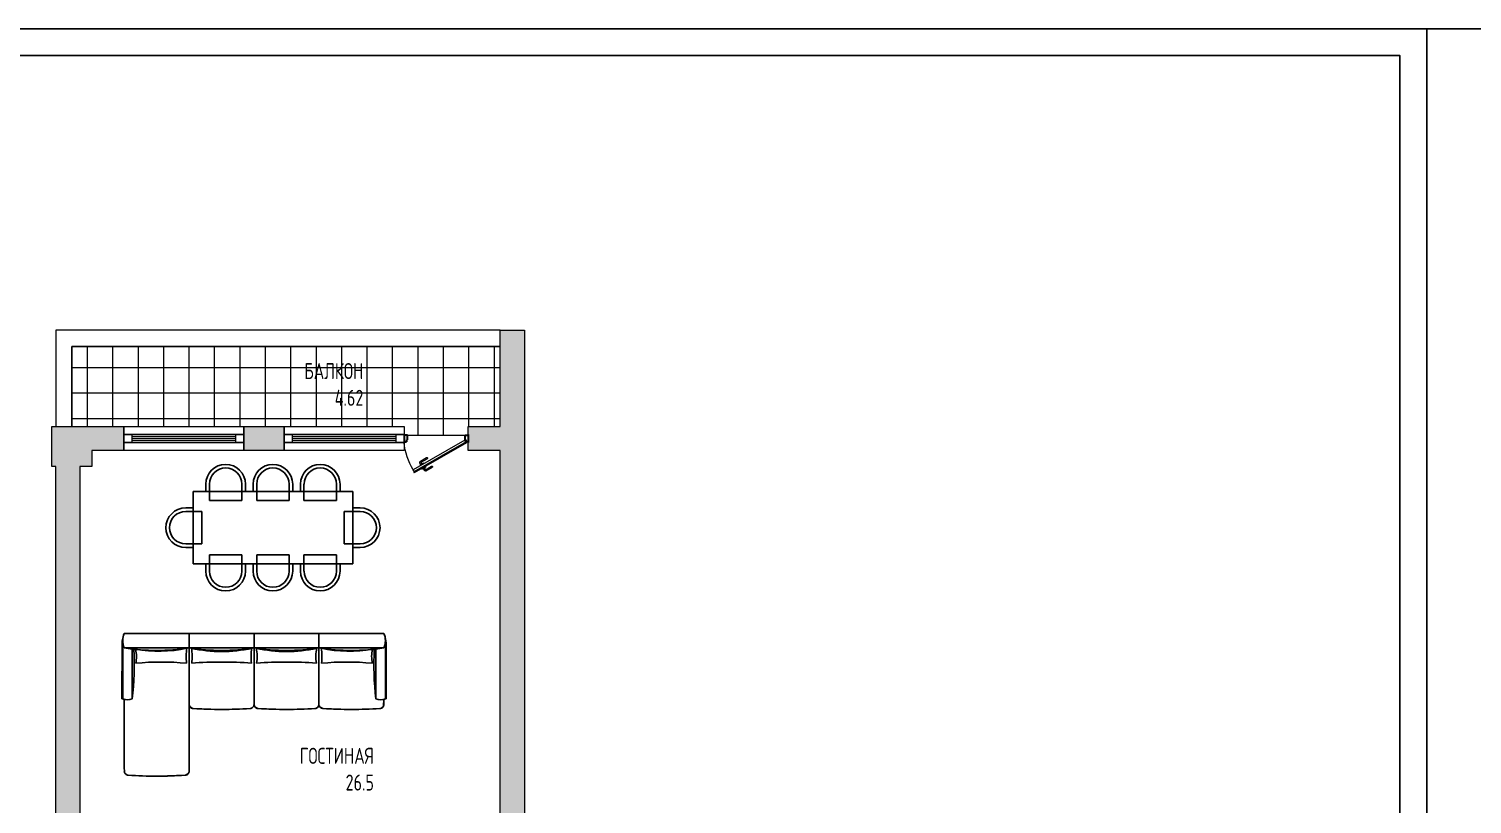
# Model space of a CAD drawing. Header units: millimetres. Extents: x -7516 to 14738, y -3327 to 3625.
# Drawn here: x 3337.7 to 3608, y 3479.7 to 3624.8 of the extents above; entities that cross this region are included whole.
import ezdxf

# ---------------------------------------------------------------- set-up
doc = ezdxf.new("R2010")
doc.units = ezdxf.units.MM
doc.header["$LTSCALE"] = 1.5
for name, color, linetype in [('кафель', 9, 'Continuous'), ('МЕБЕЛЬ ОСНОВ', 7, 'Continuous'), ('Основные тонкие', 7, 'Continuous')]:
    doc.layers.add(name, color=color, linetype=linetype)
for name, color, linetype, lineweight in [('новый план', 6, 'Continuous', 30), ('ОКОННЫЕ ПРОЕМЫ', 20, 'Continuous', 30), ('ОКОШКИ', 130, 'Continuous', 30), ('СТЕНЫ', 30, 'Continuous', 30)]:
    doc.layers.add(name, color=color, linetype=linetype, lineweight=lineweight)
doc.styles.add('style1', font='txt.shx', dxfattribs={"width": 0.7, "height": 2.5})

# ---------------------------------------------------------------- blocks, each defined once
blk = doc.blocks.new('дв.внутренние')
at = {"color": 7}
for p, q in [((3645.724, 2613.176), (3645.724, 2612.676)), ((3645.924, 2613.127), (3645.724, 2613.127)), ((3645.724, 2613.127), (3645.724, 2612.725)), ((3645.724, 2612.725), (3645.873, 2612.725)), ((3645.873, 2612.852), (3645.873, 2612.725)), ((3645.874, 2612.852), (3645.924, 2612.852)), ((3645.924, 2612.852), (3645.924, 2613.127)), ((3649.524, 2612.849), (3649.524, 2613.127)), ((3649.574, 2612.849), (3649.524, 2612.849)), ((3649.525, 2613.127), (3649.725, 2613.127)), ((3649.575, 2612.849), (3649.575, 2612.725)), ((3649.724, 2612.725), (3649.575, 2612.725)), ((3649.724, 2613.176), (3649.724, 2612.676)), ((3649.724, 2613.127), (3649.724, 2612.725))]:
    blk.add_line(p, q, dxfattribs=at)
at = {"color": 7, "lineweight": 9}
for p, q in [((3645.832, 2612.665), (3645.866, 2612.725)), ((3645.832, 2612.665), (3649.097, 2610.78)), ((3645.866, 2612.725), (3649.131, 2610.84)), ((3645.874, 2612.72), (3645.94, 2612.834)), ((3645.94, 2612.834), (3649.162, 2610.974)), ((3648.368, 2610.91), (3647.983, 2611.132)), ((3648.403, 2610.981), (3648.023, 2611.2)), ((3648.674, 2611.451), (3648.294, 2611.67)), ((3648.718, 2611.517), (3648.333, 2611.739)), ((3648.365, 2611.171), (3648.377, 2611.192)), ((3648.619, 2611.025), (3648.365, 2611.171)), ((3648.475, 2611.105), (3648.403, 2610.981)), ((3648.543, 2611.065), (3648.469, 2610.937)), ((3648.478, 2611.367), (3648.492, 2611.391)), ((3648.492, 2611.391), (3648.745, 2611.244)), ((3648.603, 2611.327), (3648.674, 2611.451)), ((3648.631, 2611.046), (3648.619, 2611.025)), ((3648.671, 2611.287), (3648.745, 2611.415)), ((3648.671, 2611.287), (3648.705, 2611.346)), ((3648.745, 2611.244), (3648.732, 2611.22)), ((3649.096, 2610.86), (3649.162, 2610.974)), ((3649.131, 2610.84), (3649.097, 2610.78))]:
    blk.add_line(p, q, dxfattribs=at)
at = {"color": 7}
blk.add_circle((3645.895, 2612.8), 0.0212, dxfattribs=at)
at = {"color": 7, "lineweight": 9}
blk.add_arc((3645.753, 2613.045), 3.989, 328.7313, 354.65578, dxfattribs=at)
for centre, major_axis, start_param, end_param in [((3648.003, 2611.166), (-0.0102, 0.0381), 5.497787, 8.63938), ((3648.314, 2611.704), (-0.0102, 0.0381), 5.497787, 8.63938), ((3648.405, 2610.974), (-0.0192, 0.0715), 2.356194, 3.926991), ((3648.681, 2611.452), (-0.0715, -0.0192), 2.356194, 3.926991)]:
    blk.add_ellipse(centre, major_axis=major_axis, ratio=1, start_param=start_param, end_param=end_param, dxfattribs=at)
blk = doc.blocks.new('прарпр')
for p, q in [((4857.78, 3708.27), (4857.78, 3717.27)), ((4857.78, 3717.27), (4877.73, 3717.27)), ((4859.37, 3717.27), (4859.37, 3718.2)), ((4859.82, 3716.17), (4859.82, 3718.2)), ((4863.87, 3716.17), (4863.87, 3718.2)), ((4864.32, 3717.27), (4864.32, 3718.2)), ((4865.28, 3717.27), (4865.28, 3718.2)), ((4865.73, 3716.17), (4865.73, 3718.2)), ((4869.78, 3716.17), (4869.78, 3718.2)), ((4870.23, 3717.27), (4870.23, 3718.2)), ((4871.18, 3717.27), (4871.18, 3718.2)), ((4871.63, 3716.17), (4871.63, 3718.2)), ((4875.68, 3716.17), (4875.68, 3718.2)), ((4876.13, 3717.27), (4876.13, 3718.2)), ((4877.73, 3708.27), (4877.73, 3717.27)), ((4863.87, 3716.17), (4859.82, 3716.17)), ((4869.78, 3716.17), (4865.73, 3716.17)), ((4871.63, 3716.17), (4875.68, 3716.17)), ((4857.78, 3715.25), (4856.86, 3715.25)), ((4858.88, 3714.8), (4856.86, 3714.8)), ((4858.88, 3710.75), (4858.88, 3714.8)), ((4876.63, 3714.8), (4878.65, 3714.8)), ((4876.63, 3710.75), (4876.63, 3714.8)), ((4877.73, 3715.25), (4878.65, 3715.25)), ((4858.88, 3710.75), (4856.86, 3710.75)), ((4857.78, 3710.3), (4856.86, 3710.3)), ((4876.63, 3710.75), (4878.65, 3710.75)), ((4877.73, 3710.3), (4878.65, 3710.3)), ((4857.78, 3708.27), (4877.73, 3708.27)), ((4859.37, 3708.27), (4859.37, 3707.35)), ((4859.82, 3709.37), (4859.82, 3707.35)), ((4863.87, 3709.37), (4859.82, 3709.37)), ((4863.87, 3709.37), (4863.87, 3707.35)), ((4864.32, 3708.27), (4864.32, 3707.35)), ((4865.28, 3708.27), (4865.28, 3707.35)), ((4865.73, 3709.37), (4865.73, 3707.35)), ((4869.78, 3709.37), (4865.73, 3709.37)), ((4869.78, 3709.37), (4869.78, 3707.35)), ((4870.23, 3708.27), (4870.23, 3707.35)), ((4871.18, 3708.27), (4871.18, 3707.35)), ((4871.63, 3709.37), (4871.63, 3707.35)), ((4871.63, 3709.37), (4875.68, 3709.37)), ((4875.68, 3709.37), (4875.68, 3707.35)), ((4876.13, 3708.27), (4876.13, 3707.35))]:
    blk.add_line(p, q)
for centre, radius, start, end in [((4861.85, 3718.2), 2.47, 0, 180), ((4861.85, 3718.2), 2.02, 0, 180), ((4867.75, 3718.2), 2.47, 0, 180), ((4867.75, 3718.2), 2.02, 0, 180), ((4873.66, 3718.2), 2.47, 0, 180), ((4873.66, 3718.2), 2.02, 0, 180), ((4856.86, 3712.77), 2.47, 90, 270), ((4856.86, 3712.77), 2.02, 90, 270), ((4878.65, 3712.77), 2.47, 270, 90), ((4878.65, 3712.77), 2.02, 270, 90), ((4861.85, 3707.35), 2.47, 180, 0), ((4861.85, 3707.35), 2.02, 180, 0), ((4867.75, 3707.35), 2.47, 180, 0), ((4867.75, 3707.35), 2.02, 180, 0), ((4873.66, 3707.35), 2.47, 180, 0), ((4873.66, 3707.35), 2.02, 180, 0)]:
    blk.add_arc(centre, radius, start, end)
blk = doc.blocks.new('ш')
for p, q in [((4924.71, 3693.36), (4924.86, 3694.03)), ((4924.86, 3694.03), (4924.95, 3694.27)), ((4924.95, 3694.27), (4933.07, 3694.27)), ((4924.95, 3694.27), (4933.07, 3694.27)), ((4933.07, 3694.27), (4933.07, 3686.03)), ((4933.07, 3686.03), (4933.07, 3694.27)), ((4941.17, 3694.27), (4933.07, 3694.27)), ((4941.17, 3694.27), (4933.07, 3694.27)), ((4933.07, 3694.27), (4933.07, 3686.03)), ((4933.07, 3686.03), (4933.07, 3694.27)), ((4949.27, 3694.27), (4941.17, 3694.27)), ((4949.27, 3694.27), (4941.17, 3694.27)), ((4941.17, 3685.41), (4941.17, 3694.27)), ((4957.39, 3694.27), (4949.27, 3694.27)), ((4957.39, 3694.27), (4949.27, 3694.27)), ((4949.27, 3694.27), (4949.27, 3686.03)), ((4949.27, 3685.41), (4949.27, 3694.27)), ((4949.27, 3685.39), (4949.27, 3694.27)), ((4949.27, 3686.03), (4949.27, 3694.27)), ((4957.48, 3694.03), (4957.39, 3694.27)), ((4957.63, 3693.36), (4957.48, 3694.03)), ((4924.67, 3686.1), (4924.69, 3693.06)), ((4924.69, 3693.06), (4924.71, 3693.36)), ((4924.77, 3686.1), (4924.77, 3693.44)), ((4924.77, 3693.3), (4924.77, 3686.1)), ((4924.95, 3692.47), (4933.07, 3692.47)), ((4925.97, 3692.33), (4925.97, 3686.1)), ((4941.17, 3692.47), (4933.07, 3692.47)), ((4949.27, 3692.47), (4941.17, 3692.47)), ((4957.39, 3692.47), (4949.27, 3692.47)), ((4956.37, 3692.33), (4956.37, 3686.1)), ((4957.57, 3686.1), (4957.57, 3693.44)), ((4957.57, 3693.3), (4957.57, 3686.1)), ((4957.65, 3693.06), (4957.63, 3693.36)), ((4957.67, 3686.1), (4957.65, 3693.06)), ((4924.77, 3686.1), (4924.67, 3686.1)), ((4924.77, 3686.1), (4924.67, 3686.1)), ((4924.97, 3686.03), (4924.77, 3686.1)), ((4924.97, 3677.71), (4924.97, 3686.03)), ((4933.07, 3686.03), (4933.07, 3685.41)), ((4933.07, 3685.41), (4933.07, 3686.03)), ((4933.07, 3686.03), (4933.07, 3685.41)), ((4933.07, 3677.09), (4933.07, 3686.03)), ((4933.07, 3685.41), (4933.11, 3685.22)), ((4933.11, 3685.22), (4933.22, 3685.05)), ((4933.22, 3685.05), (4933.54, 3684.91)), ((4933.54, 3684.91), (4935.76, 3684.8)), ((4935.76, 3684.8), (4938.06, 3684.79)), ((4938.06, 3684.79), (4940.67, 3684.91)), ((4940.67, 3684.91), (4940.86, 3684.95)), ((4941.21, 3685.22), (4941.32, 3685.05)), ((4941.32, 3685.05), (4941.64, 3684.91)), ((4941.64, 3684.91), (4943.86, 3684.8)), ((4943.86, 3684.8), (4946.16, 3684.79)), ((4946.16, 3684.79), (4948.77, 3684.91)), ((4948.77, 3684.91), (4948.96, 3684.95)), ((4948.96, 3684.95), (4949.18, 3685.12)), ((4949.18, 3685.12), (4949.23, 3685.22)), ((4949.27, 3686.03), (4949.27, 3685.41)), ((4949.27, 3685.41), (4949.27, 3686.03)), ((4949.27, 3685.41), (4949.31, 3685.22)), ((4949.31, 3685.22), (4949.42, 3685.05)), ((4949.42, 3685.05), (4949.74, 3684.91)), ((4949.74, 3684.91), (4951.96, 3684.8)), ((4951.96, 3684.8), (4954.26, 3684.79)), ((4954.26, 3684.79), (4956.87, 3684.91)), ((4956.87, 3684.91), (4957.06, 3684.95)), ((4957.06, 3684.95), (4957.28, 3685.12)), ((4957.28, 3685.12), (4957.33, 3685.22)), ((4957.33, 3685.22), (4957.37, 3686.03)), ((4957.37, 3686.03), (4957.57, 3686.1)), ((4957.37, 3685.41), (4957.37, 3686.03)), ((4957.57, 3686.1), (4957.67, 3686.1)), ((4957.57, 3686.1), (4957.67, 3686.1)), ((4925.01, 3676.89), (4924.97, 3677.71)), ((4925.06, 3676.8), (4925.01, 3676.89)), ((4925.28, 3676.62), (4925.06, 3676.8)), ((4925.47, 3676.59), (4925.28, 3676.62)), ((4928.07, 3676.47), (4925.47, 3676.59)), ((4932.6, 3676.59), (4930.38, 3676.48)), ((4932.92, 3676.73), (4932.6, 3676.59))]:
    blk.add_line(p, q)
for centre, radius, start, end in [((4927.1, 3693.37), 2.33, 157.2054, 202.7184), ((4955.24, 3693.37), 2.33, 337.285, 22.7956), ((4929.02, 3718), 25.86, 260.9427, 279.0132), ((4886.5, 3690.45), 39.71, 353.7064, 2.6748), ((4929.24, 3708.67), 16.63, 260.0649, 282.2779), ((4922.7, 3691.36), 3.79, 347.7289, 14.0422), ((4938.36, 3691.39), 5.67, 169.5902, 188.4273), ((4937.12, 3718), 25.86, 260.9873, 279.0132), ((4937.12, 3709.26), 17.26, 257.4146, 282.5853), ((4927.78, 3691.39), 5.67, 351.5745, 10.4099), ((4946.46, 3691.39), 5.67, 169.59, 188.4264), ((4945.22, 3718), 25.86, 260.9873, 279.0132), ((4945.22, 3709.26), 17.26, 257.4146, 282.5853), ((4935.88, 3691.39), 5.67, 351.5745, 10.4099), ((4954.56, 3691.39), 5.67, 169.59, 188.4264), ((4953.32, 3718), 25.86, 260.9876, 279.0581), ((4953.1, 3708.67), 16.63, 257.7231, 279.9357), ((4943.98, 3691.39), 5.67, 351.5747, 10.4107), ((4959.64, 3691.36), 3.79, 165.9573, 192.2721), ((4995.84, 3690.45), 39.71, 177.326, 186.2944), ((4929.58, 3655.68), 35.02, 84.7965, 95.2047), ((4937.12, 3639.64), 51.06, 85.8129, 94.1883), ((4945.22, 3639.64), 51.06, 85.8129, 94.1883), ((4952.76, 3655.68), 35.02, 84.7963, 95.2047), ((4925.37, 3687.5), 1.52, 246.7811, 293.2232), ((4933.57, 3685.41), 0.5, 180.0005, 270.0119), ((4937.12, 3733.46), 48.68, 265.8174, 274.1837), ((4940.67, 3685.41), 0.5, 270.0005, 0.0119), ((4941.67, 3685.41), 0.5, 180.0005, 270.0119), ((4945.22, 3733.46), 48.68, 265.8174, 274.1837), ((4948.77, 3685.41), 0.5, 270.0005, 0.0119), ((4949.77, 3685.41), 0.5, 180.0005, 269.989), ((4953.32, 3733.46), 48.68, 265.8175, 274.1837), ((4956.97, 3687.5), 1.52, 246.7811, 293.2198), ((4956.87, 3685.41), 0.5, 270.0005, 0.0119), ((4925.47, 3677.09), 0.5, 180.0005, 270.0119), ((4929.02, 3725.14), 48.68, 265.8173, 274.1837), ((4932.57, 3677.09), 0.5, 270.0005, 0.0005)]:
    blk.add_arc(centre, radius, start, end)

msp = doc.modelspace()

# ---------------------------------------------------------------- hatches: boundary and pattern name
at = {"layer": 'кафель', "lineweight": 0, "ltscale": 1.5, "true_color": 0x939598}
h = msp.add_hatch(dxfattribs=at)
h.set_pattern_fill('ANSI37', color=252, scale=1.5, angle=45)
h.set_pattern_definition([(90, (-4037.951, -2029.768), (-4.7625, 0), []), (180, (-4037.951, -2029.768), (-3e-16, -4.7625), [])])
h.paths.add_polyline_path([(3345.75, 3565.36), (3345.75, 3550.36), (3408, 3550.36), (3408, 3548.71), (3420, 3548.71), (3420, 3550.36), (3426, 3550.36), (3426, 3565.36)])
at = {"layer": 'ОКОННЫЕ ПРОЕМЫ', "lineweight": 20, "ltscale": 1.5, "true_color": 0x939598}
h = msp.add_hatch(color=252, dxfattribs=at)
h.dxf.hatch_style = 1
h.paths.add_polyline_path([(3355.5, 3550.36), (3349.5, 3550.36), (3342, 3550.36), (3342, 3542.86), (3342.75, 3542.86), (3342.75, 3467.86), (3342, 3467.86), (3342, 3460.36), (3342.75, 3460.36), (3342.75, 3454.36), (3347.25, 3454.36), (3347.25, 3460.36), (3349.5, 3460.36), (3349.5, 3467.86), (3347.25, 3467.86), (3347.25, 3469.36), (3409.5, 3469.36), (3409.5, 3466.36), (3411, 3466.36), (3411, 3469.36), (3412.51, 3469.36), (3412.51, 3470.86), (3347.25, 3470.86), (3347.25, 3542.86), (3349.5, 3542.86), (3349.5, 3545.86), (3355.5, 3545.86)])
h.paths.add_polyline_path([(3385.5, 3550.36), (3378, 3550.36), (3378, 3545.86), (3385.5, 3545.86)], flags=17)
h.paths.add_polyline_path([(3430.5, 3568.36), (3426, 3568.36), (3426, 3565.36), (3426, 3550.36), (3420, 3550.36), (3420, 3545.86), (3426, 3545.86), (3426, 3470.86), (3424.5, 3470.86), (3424.5, 3469.36), (3426, 3469.36), (3426, 3461.86), (3429, 3461.86), (3429, 3455.11), (3430.5, 3455.11), (3430.5, 3461.86), (3466.5, 3461.86), (3466.5, 3415.51), (3430.5, 3415.51), (3430.5, 3443.11), (3429, 3443.11), (3429, 3414.01), (3466.5, 3414.01), (3466.5, 3408.01), (3471, 3408.01), (3471, 3466.36), (3430.5, 3466.36)])
h.paths.add_polyline_path([(3411, 3454.36), (3409.5, 3454.36), (3409.5, 3425.86), (3347.25, 3425.86), (3347.25, 3430.36), (3342.75, 3430.36), (3342.75, 3415.36), (3347.25, 3415.36), (3347.25, 3424.36), (3409.5, 3424.36), (3409.5, 3421.36), (3411, 3421.36)])
h.paths.add_polyline_path([(3471, 3394.36), (3466.5, 3394.36), (3466.5, 3383.86), (3432.75, 3383.86), (3432.75, 3386.11), (3423.75, 3386.11), (3423.75, 3383.86), (3411, 3383.86), (3411, 3409.36), (3409.5, 3409.36), (3409.5, 3383.86), (3349.5, 3383.86), (3349.5, 3385.36), (3347.25, 3385.36), (3347.25, 3394.36), (3342.75, 3394.36), (3342.75, 3385.36), (3342, 3385.36), (3342, 3377.86), (3349.5, 3377.86), (3349.5, 3379.36), (3423.75, 3379.36), (3423.75, 3377.11), (3432.75, 3377.11), (3432.75, 3379.36), (3471, 3379.36)])

# ---------------------------------------------------------------- linework, layer by layer
at = {"color": 252, "lineweight": 0, "true_color": 0x939598}
for p, q in [((3357, 3548.86), (3376.5, 3548.86)), ((3387, 3548.86), (3406.5, 3548.86)), ((3357, 3548.48), (3376.5, 3548.48)), ((3357, 3548.1), (3376.5, 3548.1)), ((3357, 3547.73), (3376.5, 3547.73)), ((3357, 3547.36), (3376.5, 3547.36)), ((3387, 3548.48), (3406.5, 3548.48)), ((3387, 3548.1), (3406.5, 3548.1)), ((3387, 3547.73), (3406.5, 3547.73)), ((3387, 3547.36), (3406.5, 3547.36))]:
    msp.add_line(p, q, dxfattribs=at)
at = {"color": 18, "true_color": 0x000000}
for points in [[(3178.98, 3327.78), (3599.48, 3327.78), (3599.48, 3624.78), (3178.98, 3624.78)], [(3599.48, 3327.78), (4019.98, 3327.78), (4019.98, 3624.78), (3599.48, 3624.78)]]:
    msp.add_lwpolyline(points, close=True, dxfattribs=at)
at = {"color": 252, "lineweight": 0, "true_color": 0x939598}
for points in [[(3357, 3547.36), (3355.5, 3547.36), (3355.5, 3548.86), (3357, 3548.86)], [(3378, 3547.36), (3376.5, 3547.36), (3376.5, 3548.86), (3378, 3548.86)], [(3387, 3547.36), (3385.5, 3547.36), (3385.5, 3548.86), (3387, 3548.86)], [(3408, 3547.36), (3406.5, 3547.36), (3406.5, 3548.86), (3408, 3548.86)]]:
    msp.add_lwpolyline(points, close=True, dxfattribs=at)
at = {"layer": 'кафель', "color": 252, "lineweight": 20, "ltscale": 1.5, "true_color": 0x939598}
msp.add_lwpolyline([(3345.75, 3550.36), (3408, 3550.36), (3408, 3548.71), (3420, 3548.71), (3420, 3550.36), (3426, 3550.36), (3426, 3565.36), (3345.75, 3565.36), (3345.75, 3550.36)], dxfattribs=at)
at = {"layer": 'кафель', "color": 252, "lineweight": 0, "ltscale": 1.5, "true_color": 0x939598}
msp.add_lwpolyline([(3420, 3548.71), (3420, 3550.36), (3426, 3550.36), (3426, 3565.36), (3345.75, 3565.36), (3345.75, 3550.36), (3408, 3550.36), (3408, 3548.71), (3420, 3548.71)], dxfattribs=at)
at = {"layer": 'ОКОННЫЕ ПРОЕМЫ', "color": 252, "lineweight": 20, "ltscale": 1.5, "true_color": 0x939598}
for points in [[(3378, 3550.36), (3378, 3545.86), (3355.5, 3545.86), (3355.5, 3550.36), (3378, 3550.36)], [(3408, 3550.36), (3408, 3545.86), (3385.5, 3545.86), (3385.5, 3550.36), (3408, 3550.36)]]:
    msp.add_lwpolyline(points, dxfattribs=at)
at = {"layer": 'ОКОШКИ', "color": 252, "lineweight": 20, "ltscale": 1.5, "true_color": 0x939598}
for points in [[(3378, 3548.86), (3355.5, 3548.86), (3355.5, 3547.36), (3378, 3547.36)], [(3408, 3548.86), (3385.5, 3548.86), (3385.5, 3547.36), (3408, 3547.36)]]:
    msp.add_lwpolyline(points, close=True, dxfattribs=at)
at = {"layer": 'Основные тонкие'}
msp.add_lwpolyline([(3198.98, 3332.78), (3594.48, 3332.78), (3594.48, 3619.78), (3198.98, 3619.78)], close=True, dxfattribs=at)
at = {"layer": 'СТЕНЫ', "color": 252, "lineweight": 20, "ltscale": 1.5, "true_color": 0x939598}
for points in [[(3426, 3565.36), (3426, 3568.36), (3342.75, 3568.36), (3342.75, 3550.36), (3345.75, 3550.36), (3345.75, 3565.36), (3426, 3565.36)], [(3420, 3550.36), (3426, 3550.36), (3426, 3568.36), (3430.5, 3568.36), (3430.5, 3466.36)], [(3342.75, 3467.86), (3342.75, 3542.86), (3342, 3542.86), (3342, 3550.36), (3349.5, 3550.36), (3355.5, 3550.36), (3355.5, 3545.86)], [(3355.5, 3550.36), (3355.5, 3545.86), (3349.5, 3545.86), (3349.5, 3542.86), (3347.25, 3542.86), (3347.25, 3470.86)], [(3385.5, 3550.36), (3385.5, 3545.86), (3378, 3545.86), (3378, 3550.36), (3385.5, 3550.36)], [(3426, 3470.86), (3426, 3545.86), (3420, 3545.86), (3420, 3550.36)]]:
    msp.add_lwpolyline(points, dxfattribs=at)

# ---------------------------------------------------------------- block references
at = {"layer": 'МЕБЕЛЬ ОСНОВ', "xscale": 1.5, "yscale": 1.5, "zscale": 1.5}
for name, p in [('прарпр', (-3918.21, -2037.73)), ('ш', (-4031.87, -2029.77))]:
    msp.add_blockref(name, p, dxfattribs=at)
at = {"layer": 'новый план', "color": 0, "lineweight": -3, "xscale": -3, "yscale": 3, "zscale": 3}
msp.add_blockref('дв.внутренние', (14357.18, -4290.67), dxfattribs=at)

# ---------------------------------------------------------------- texts
at = {"layer": 'МЕБЕЛЬ ОСНОВ', "ltscale": 1.5, "char_height": 3, "attachment_point": 1, "style": 'style1'}
for s, insert in [('\\pxqr;БАЛКОН\\P4.62', (3377.61, 3562.23)), ('\\pxqr;ГОСТИНАЯ\\P26.5', (3379.6, 3490.22))]:
    msp.add_mtext_dynamic_manual_height_columns(s, width=22.7397, gutter_width=18.75, heights=[0], dxfattribs=dict(at, insert=insert))

doc.saveas('drawing.dxf')
